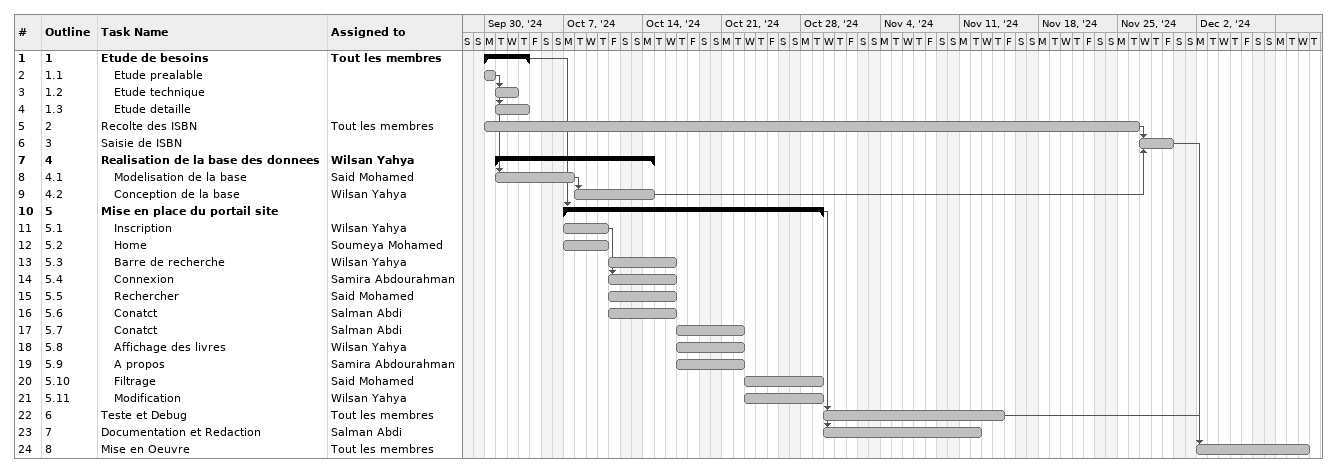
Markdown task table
| ID | WBS | Task | Start | Finish | Predecessors | Resources |
|---|---|---|---|---|---|---|
| 1 | 1 | **Etude de besoins** | 2024-09-30 | 2024-10-03 |  | Tout les membres |
| 2 | 1.1 | Etude prealable | 2024-09-30 | 2024-09-30 |  |  |
| 3 | 1.2 | Etude technique | 2024-10-01 | 2024-10-02 | 2 |  |
| 4 | 1.3 | Etude detaille | 2024-10-01 | 2024-10-03 | 2 |  |
| 5 | 2 | Recolte des ISBN | 2024-09-30 | 2024-11-26 |  | Tout les membres |
| 6 | 3 | Saisie de ISBN | 2024-11-27 | 2024-11-29 | 5, 9 |  |
| 7 | 4 | **Realisation de la base des donnees** | 2024-10-01 | 2024-10-14 |  | Wilsan Yahya |
| 8 | 4.1 | Modelisation de la base | 2024-10-01 | 2024-10-07 | 2 | Said Mohamed |
| 9 | 4.2 | Conception de la base | 2024-10-08 | 2024-10-14 | 8 | Wilsan Yahya |
| 10 | 5 | **Mise en place du portail site** | 2024-10-07 | 2024-10-29 | 1 |  |
| 11 | 5.1 | Inscription | 2024-10-07 | 2024-10-10 |  | Wilsan Yahya |
| 12 | 5.2 | Home | 2024-10-07 | 2024-10-10 |  | Soumeya Mohamed |
| 13 | 5.3 | Barre de recherche | 2024-10-11 | 2024-10-16 |  | Wilsan Yahya |
| 14 | 5.4 | Connexion | 2024-10-11 | 2024-10-16 | 11 | Samira Abdourahman |
| 15 | 5.5 | Rechercher | 2024-10-11 | 2024-10-16 |  | Said Mohamed |
| 16 | 5.6 | Conatct | 2024-10-11 | 2024-10-16 |  | Salman Abdi |
| 17 | 5.7 | Conatct | 2024-10-17 | 2024-10-22 |  | Salman Abdi |
| 18 | 5.8 | Affichage des livres | 2024-10-17 | 2024-10-22 |  | Wilsan Yahya |
| 19 | 5.9 | A propos | 2024-10-17 | 2024-10-22 |  | Samira Abdourahman |
| 20 | 5.10 | Filtrage | 2024-10-23 | 2024-10-29 |  | Said Mohamed |
| 21 | 5.11 | Modification | 2024-10-23 | 2024-10-29 |  | Wilsan Yahya |
| 22 | 6 | Teste et Debug | 2024-10-30 | 2024-11-14 | 10 | Tout les membres |
| 23 | 7 | Documentation et Redaction | 2024-10-30 | 2024-11-12 | 10 | Salman Abdi |
| 24 | 8 | Mise en Oeuvre | 2024-12-02 | 2024-12-11 | 6, 22 | Tout les membres |
